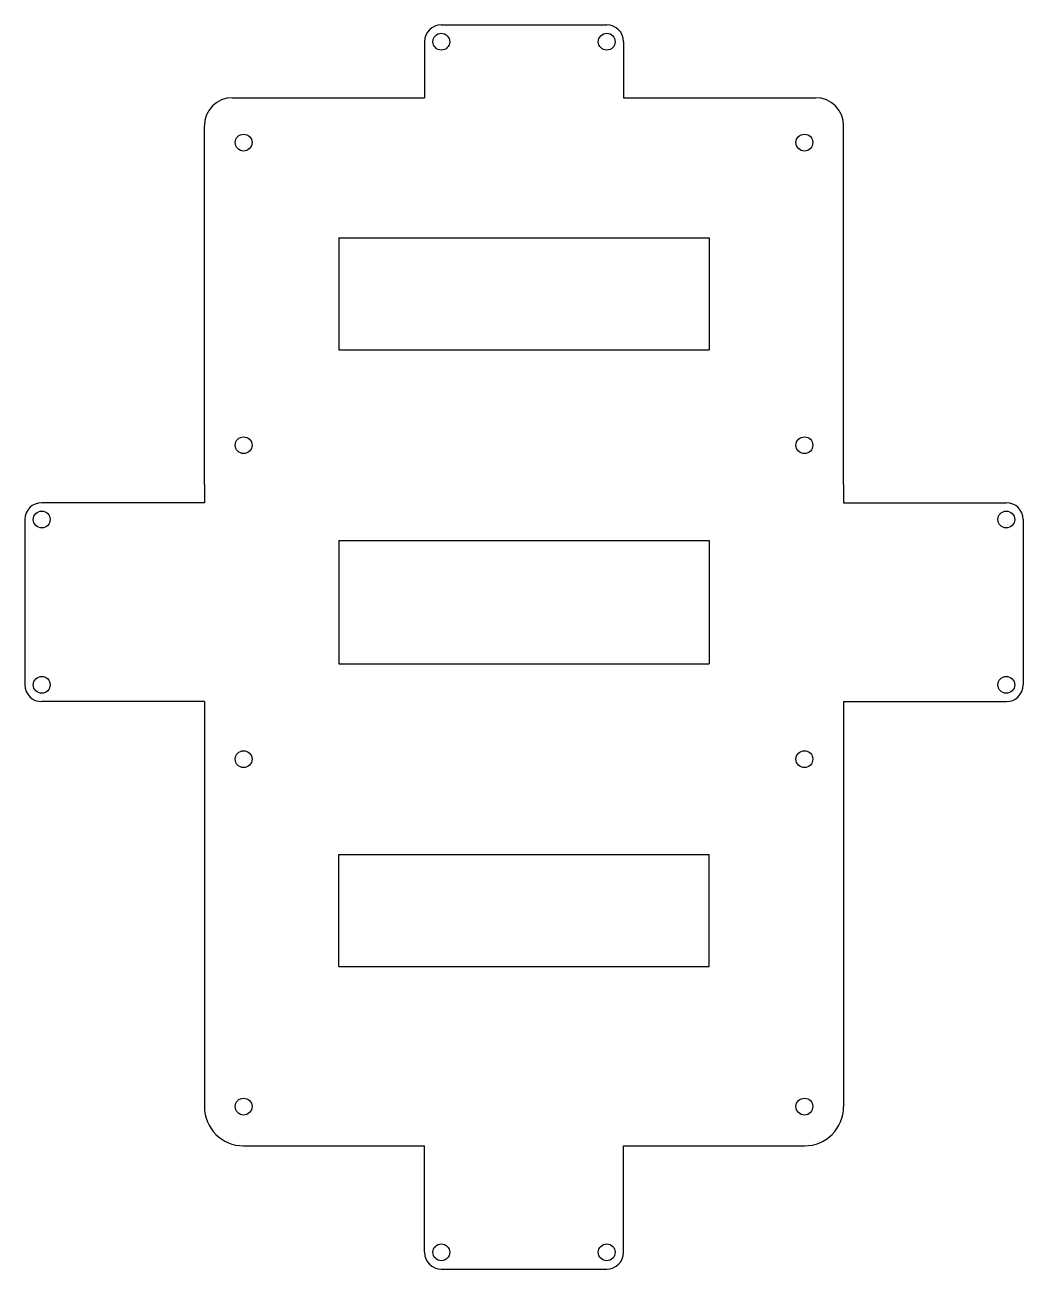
# Model space of a CAD drawing. Header units: millimetres. Extents: x 2778 to 2956, y 1654 to 1876.
import ezdxf

# ---------------------------------------------------------------- set-up
doc = ezdxf.new("R2010")
doc.units = ezdxf.units.MM

msp = doc.modelspace()

# ---------------------------------------------------------------- linework, layer by layer
for p, q in [((2852.62, 1876.12), (2882.12, 1876.12)), ((2849.62, 1873.12), (2849.62, 1863.12)), ((2885.12, 1873.12), (2885.12, 1863.12)), ((2815.37, 1863.12), (2849.62, 1863.12)), ((2885.12, 1863.12), (2919.37, 1863.12)), ((2810.37, 1794.12), (2810.37, 1858.12)), ((2924.37, 1794.12), (2924.37, 1858.12)), ((2834.37, 1838.12), (2900.37, 1838.12)), ((2834.37, 1838.12), (2834.37, 1818.12)), ((2900.37, 1838.12), (2900.37, 1818.12)), ((2834.37, 1818.12), (2900.37, 1818.12)), ((2810.37, 1794.12), (2810.37, 1790.87)), ((2924.37, 1794.12), (2924.37, 1790.87)), ((2810.37, 1790.87), (2781.37, 1790.87)), ((2924.37, 1790.87), (2953.37, 1790.87)), ((2778.37, 1787.87), (2778.37, 1758.37)), ((2956.37, 1787.87), (2956.37, 1758.37)), ((2834.37, 1784.12), (2900.37, 1784.12)), ((2834.37, 1784.12), (2834.37, 1762.12)), ((2834.37, 1784.12), (2834.37, 1762.12)), ((2900.37, 1784.12), (2900.37, 1762.12)), ((2834.37, 1762.12), (2900.37, 1762.12)), ((2810.37, 1755.37), (2781.37, 1755.37)), ((2810.37, 1755.37), (2810.37, 1752.12)), ((2924.37, 1755.37), (2924.37, 1752.12)), ((2924.37, 1755.37), (2953.37, 1755.37)), ((2810.37, 1752.12), (2810.37, 1683.12)), ((2924.37, 1752.12), (2924.37, 1683.12)), ((2834.37, 1708.12), (2834.37, 1728.12)), ((2834.37, 1728.12), (2900.37, 1728.12)), ((2900.37, 1708.12), (2900.37, 1728.12)), ((2834.37, 1708.12), (2900.37, 1708.12)), ((2817.37, 1676.12), (2849.62, 1676.12)), ((2849.62, 1657.12), (2849.62, 1676.12)), ((2885.12, 1657.12), (2885.12, 1676.12)), ((2885.12, 1676.12), (2917.37, 1676.12)), ((2852.62, 1654.12), (2882.12, 1654.12))]:
    msp.add_line(p, q)
for centre in [(2852.62, 1873.12), (2882.12, 1873.12), (2817.37, 1855.12), (2917.37, 1855.12), (2817.37, 1801.12), (2917.37, 1801.12), (2781.37, 1787.87), (2953.37, 1787.87), (2781.37, 1758.37), (2953.37, 1758.37), (2817.37, 1745.12), (2917.37, 1745.12), (2817.37, 1683.12), (2917.37, 1683.12), (2852.62, 1657.12), (2882.12, 1657.12)]:
    msp.add_circle(centre, 1.5)
for centre, radius, start, end in [((2852.62, 1873.12), 3, 90, 180), ((2882.12, 1873.12), 3, 0, 90), ((2815.37, 1858.12), 5, 90, 180), ((2919.37, 1858.12), 5, 0, 90), ((2781.37, 1787.87), 3, 90, 180), ((2953.37, 1787.87), 3, 0, 90), ((2781.37, 1758.37), 3, 180, 270), ((2953.37, 1758.37), 3, 270, 0), ((2817.37, 1683.12), 7, 180, 270), ((2917.37, 1683.12), 7, 270, 0), ((2852.62, 1657.12), 3, 180, 270), ((2882.12, 1657.12), 3, 270, 0)]:
    msp.add_arc(centre, radius, start, end)

doc.saveas('drawing.dxf')
